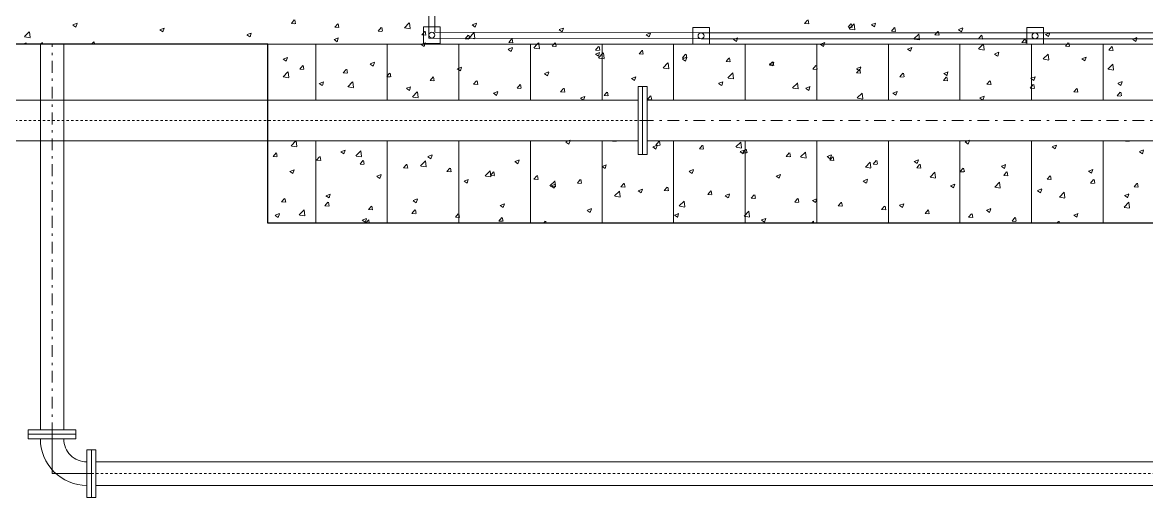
# Model space of a CAD drawing. Header units: millimetres. Extents: x -9869 to 940, y 100 to 694.
# Drawn here: x 420.96 to 468.83, y 299.82 to 320.05 of the extents above; entities that cross this region are included whole.
import ezdxf

# ---------------------------------------------------------------- set-up
doc = ezdxf.new("R2010")
doc.units = ezdxf.units.MM
doc.linetypes.add('SGC_DASHDOT', pattern=[1, 0.5, -0.25, 0, -0.25])
doc.layers.add('_incêndio 240', color=240, linetype='Continuous')
for name, color, linetype, lineweight in [('Alvenaria', 8, 'Continuous', 9), ('Aço 1020', 6, 'Continuous', 9), ('PAREDE', 7, 'Continuous', 9), ('SGC-Conexoes (Linhas Externas)', 6, 'Continuous', 9), ('SGC-EIXOS', 9, 'SGC_DASHDOT', 9), ('SGC-Tubos (Desenho Bifilar)', 6, 'Continuous', 9)]:
    doc.layers.add(name, color=color, linetype=linetype, lineweight=lineweight)

# ---------------------------------------------------------------- blocks, each defined once
blk = doc.blocks.new('BB-1-CC01-N10-D80-S0', base_point=(373179.552, 32989.4286))
at = {"layer": 'SGC-Conexoes (Linhas Externas)'}
for points in [[(373179.387, 32989.5286), (373179.406, 32989.5286), (373179.406, 32989.3286), (373179.387, 32989.3286)], [(373179.652, 32989.2636), (373179.652, 32989.2826), (373179.452, 32989.2826), (373179.452, 32989.2636)]]:
    blk.add_lwpolyline(points, close=True, dxfattribs=at)
for radius in [0.195, 0.097]:
    blk.add_arc((373179.406, 32989.2826), radius, 360, 90, dxfattribs=at)
at = {"layer": 'SGC-EIXOS'}
for p, q in [((373179.387, 32989.4286), (373179.552, 32989.4286)), ((373179.552, 32989.4286), (373179.552, 32989.2636))]:
    blk.add_line(p, q, dxfattribs=at)
blk = doc.blocks.new('BB-1-CA06-N10-D80-S0-L5800')
at = {"layer": 'SGC-EIXOS'}
blk.add_line((2900, 0), (-2900, 0), dxfattribs=at)
at = {"layer": 'SGC-Tubos (Desenho Bifilar)'}
for p, q in [((2881, 49), (-2881, 49)), ((2881, -49), (-2881, -49))]:
    blk.add_line(p, q, dxfattribs=at)
blk.add_lwpolyline([(2900, -100), (2900, 100), (2881, 100), (2881, -100)], close=True, dxfattribs=at)
blk = doc.blocks.new('BB-1-CA06-N10-D150-S0-L5800')
at = {"layer": 'SGC-EIXOS'}
blk.add_line((2900, 0), (-2900, 0), dxfattribs=at)
at = {"layer": 'SGC-Tubos (Desenho Bifilar)'}
for p, q in [((2881, 85), (-2881, 85)), ((2881, -85), (-2881, -85))]:
    blk.add_line(p, q, dxfattribs=at)
blk.add_lwpolyline([(-2900, -142.5), (-2900, 142.5), (-2881, 142.5), (-2881, -142.5)], close=True, dxfattribs=at)

msp = doc.modelspace()

# ---------------------------------------------------------------- linework, layer by layer
at = {"layer": '_incêndio 240'}
msp.add_lwpolyline([(661.568, 392.285), (661.568, 319.122), (518.799, 319.122), (518.799, 311.501), (431.411, 311.501), (431.411, 319.122), (229.547, 319.122), (229.547, 314.042), (209.224, 314.042), (209.224, 434.963)], dxfattribs=at)
at = {"layer": 'Alvenaria'}
for p, q in [((423.098, 319.937), (423.226, 319.851)), ((423.101, 319.944), (423.282, 320.014)), ((423.227, 319.85), (423.279, 320.006)), ((426.81, 319.738), (426.991, 319.807)), ((426.936, 319.644), (426.989, 319.8)), ((432.406, 320.007), (432.531, 320.155)), ((432.406, 320.007), (432.561, 319.993)), ((432.584, 319.998), (432.554, 320.159)), ((434.258, 319.845), (434.382, 319.993)), ((434.258, 319.845), (434.412, 319.831)), ((434.435, 319.836), (434.405, 319.997)), ((436.109, 319.683), (436.233, 319.831)), ((436.286, 319.674), (436.257, 319.835)), ((437.228, 319.825), (437.429, 320.035)), ((437.232, 319.815), (437.462, 319.78)), ((437.463, 319.79), (437.435, 320.035)), ((440.103, 319.943), (440.232, 319.856)), ((440.107, 319.95), (440.287, 320.019)), ((440.233, 319.856), (440.285, 320.012)), ((443.816, 319.743), (443.997, 319.813)), ((443.942, 319.649), (443.994, 319.805)), ((454.263, 320.005), (454.388, 320.153)), ((454.263, 320.005), (454.418, 319.991)), ((454.441, 319.995), (454.411, 320.157)), ((456.115, 319.843), (456.239, 319.991)), ((456.115, 319.843), (456.269, 319.829)), ((456.167, 319.776), (456.369, 319.986)), ((456.292, 319.833), (456.262, 319.995)), ((456.403, 319.741), (456.375, 319.986)), ((457.109, 319.948), (457.237, 319.862)), ((457.112, 319.956), (457.293, 320.025)), ((457.238, 319.862), (457.291, 320.017)), ((457.966, 319.681), (458.09, 319.829)), ((458.143, 319.671), (458.114, 319.833)), ((460.822, 319.749), (461.002, 319.818)), ((460.948, 319.655), (461, 319.811)), ((421.043, 319.447), (421.244, 319.656)), ((421.047, 319.437), (421.277, 319.402)), ((421.278, 319.412), (421.25, 319.657)), ((426.807, 319.73), (426.935, 319.644)), ((430.516, 319.524), (430.645, 319.437)), ((430.52, 319.531), (430.7, 319.6)), ((430.646, 319.437), (430.698, 319.593)), ((434.226, 319.317), (434.354, 319.23)), ((434.229, 319.324), (434.41, 319.394)), ((434.355, 319.23), (434.407, 319.386)), ((436.109, 319.683), (436.263, 319.669)), ((437.96, 319.521), (438.085, 319.669)), ((437.96, 319.521), (438.114, 319.507)), ((438.138, 319.512), (438.108, 319.673)), ((439.811, 319.359), (439.936, 319.507)), ((439.811, 319.359), (439.966, 319.345)), ((439.989, 319.35), (439.959, 319.512)), ((439.982, 319.398), (440.183, 319.607)), ((439.987, 319.388), (440.216, 319.353)), ((440.218, 319.363), (440.189, 319.608)), ((441.663, 319.197), (441.787, 319.345)), ((441.84, 319.188), (441.81, 319.35)), ((443.813, 319.736), (443.941, 319.65)), ((447.522, 319.529), (447.65, 319.443)), ((447.525, 319.537), (447.706, 319.606)), ((447.651, 319.442), (447.704, 319.598)), ((451.231, 319.323), (451.36, 319.236)), ((451.235, 319.33), (451.415, 319.399)), ((451.361, 319.236), (451.413, 319.392)), ((456.172, 319.766), (456.402, 319.731)), ((457.966, 319.681), (458.12, 319.667)), ((458.922, 319.349), (459.123, 319.558)), ((458.927, 319.339), (459.156, 319.304)), ((459.158, 319.314), (459.129, 319.559)), ((459.817, 319.519), (459.942, 319.667)), ((459.817, 319.519), (459.971, 319.505)), ((459.995, 319.51), (459.965, 319.671)), ((460.818, 319.742), (460.947, 319.655)), ((461.668, 319.357), (461.793, 319.505)), ((461.668, 319.357), (461.823, 319.343)), ((461.846, 319.348), (461.816, 319.509)), ((463.52, 319.195), (463.644, 319.343)), ((463.697, 319.186), (463.667, 319.347)), ((464.528, 319.535), (464.656, 319.448)), ((464.531, 319.542), (464.712, 319.612)), ((464.657, 319.448), (464.709, 319.604)), ((468.237, 319.328), (468.365, 319.242)), ((468.24, 319.336), (468.421, 319.405)), ((468.366, 319.241), (468.419, 319.397)), ((420.959, 319.122), (421.113, 319.181)), ((421.094, 319.122), (421.111, 319.174)), ((421.728, 319.122), (421.781, 319.186)), ((421.817, 319.122), (421.805, 319.19)), ((423.896, 319.122), (423.998, 319.229)), ((424.017, 319.122), (424.004, 319.23)), ((437.935, 319.11), (438.063, 319.024)), ((437.938, 319.118), (437.95, 319.122)), ((437.95, 319.122), (438.119, 319.187)), ((438.064, 319.023), (438.097, 319.122)), ((438.097, 319.122), (438.116, 319.179)), ((441.644, 318.904), (441.772, 318.817)), ((441.647, 318.911), (441.828, 318.98)), ((441.663, 319.197), (441.817, 319.183)), ((441.773, 318.817), (441.826, 318.973)), ((442.737, 318.971), (442.882, 319.122)), ((442.741, 318.961), (442.971, 318.925)), ((442.882, 319.122), (442.938, 319.18)), ((442.951, 319.122), (442.944, 319.181)), ((442.972, 318.936), (442.951, 319.122)), ((443.514, 319.035), (443.587, 319.122)), ((443.514, 319.035), (443.668, 319.022)), ((443.587, 319.122), (443.638, 319.183)), ((443.674, 319.122), (443.662, 319.188)), ((443.691, 319.026), (443.674, 319.122)), ((445.365, 318.873), (445.49, 319.021)), ((445.365, 318.873), (445.519, 318.86)), ((445.543, 318.864), (445.513, 319.026)), ((447.216, 318.711), (447.341, 318.859)), ((447.394, 318.702), (447.364, 318.864)), ((454.94, 319.116), (455.069, 319.029)), ((454.944, 319.123), (455.124, 319.193)), ((455.07, 319.029), (455.101, 319.122)), ((455.101, 319.122), (455.122, 319.185)), ((458.65, 318.909), (458.778, 318.823)), ((458.653, 318.917), (458.834, 318.986)), ((458.779, 318.822), (458.831, 318.978)), ((461.677, 318.922), (461.869, 319.122)), ((461.681, 318.912), (461.911, 318.876)), ((461.869, 319.122), (461.878, 319.131)), ((461.885, 319.122), (461.884, 319.132)), ((461.912, 318.887), (461.885, 319.122)), ((463.52, 319.195), (463.674, 319.181)), ((465.371, 319.033), (465.446, 319.122)), ((465.371, 319.033), (465.525, 319.019)), ((465.446, 319.122), (465.495, 319.181)), ((465.53, 319.122), (465.519, 319.185)), ((465.548, 319.024), (465.53, 319.122)), ((467.222, 318.871), (467.347, 319.019)), ((467.222, 318.871), (467.376, 318.857)), ((467.4, 318.862), (467.37, 319.023)), ((432.057, 318.485), (432.185, 318.398)), ((432.06, 318.492), (432.241, 318.561)), ((432.186, 318.398), (432.239, 318.554)), ((435.77, 318.285), (435.95, 318.355)), ((435.896, 318.191), (435.948, 318.347)), ((445.353, 318.697), (445.482, 318.61)), ((445.357, 318.704), (445.537, 318.774)), ((445.483, 318.61), (445.535, 318.766)), ((445.491, 318.543), (445.692, 318.753)), ((445.496, 318.534), (445.725, 318.498)), ((445.727, 318.509), (445.699, 318.754)), ((447.216, 318.711), (447.371, 318.698)), ((449.063, 318.49), (449.191, 318.404)), ((449.066, 318.498), (449.247, 318.567)), ((449.068, 318.549), (449.192, 318.698)), ((449.068, 318.549), (449.222, 318.536)), ((449.192, 318.403), (449.244, 318.559)), ((449.245, 318.54), (449.215, 318.702)), ((450.919, 318.387), (451.043, 318.536)), ((450.919, 318.387), (451.073, 318.374)), ((451.096, 318.378), (451.067, 318.54)), ((452.77, 318.225), (452.895, 318.374)), ((452.775, 318.291), (452.956, 318.36)), ((452.901, 318.197), (452.953, 318.353)), ((452.948, 318.216), (452.918, 318.378)), ((462.359, 318.703), (462.487, 318.616)), ((462.362, 318.71), (462.543, 318.779)), ((462.488, 318.616), (462.541, 318.772)), ((464.431, 318.494), (464.632, 318.704)), ((464.436, 318.485), (464.665, 318.449)), ((464.667, 318.459), (464.638, 318.705)), ((466.068, 318.496), (466.197, 318.409)), ((466.072, 318.503), (466.252, 318.573)), ((466.198, 318.409), (466.25, 318.565)), ((432.061, 317.738), (432.262, 317.948)), ((432.296, 317.703), (432.268, 317.948)), ((432.764, 318.065), (432.889, 318.214)), ((432.764, 318.065), (432.919, 318.052)), ((432.942, 318.056), (432.912, 318.218)), ((434.616, 317.904), (434.74, 318.052)), ((434.616, 317.903), (434.77, 317.89)), ((434.793, 317.894), (434.763, 318.056)), ((435.766, 318.278), (435.895, 318.191)), ((436.467, 317.742), (436.591, 317.89)), ((436.645, 317.732), (436.615, 317.894)), ((439.475, 318.071), (439.604, 317.985)), ((439.479, 318.078), (439.659, 318.148)), ((439.605, 317.984), (439.657, 318.14)), ((443.185, 317.864), (443.313, 317.778)), ((443.188, 317.872), (443.369, 317.941)), ((443.314, 317.778), (443.366, 317.934)), ((448.246, 318.116), (448.447, 318.326)), ((448.25, 318.107), (448.48, 318.071)), ((448.482, 318.081), (448.453, 318.326)), ((451.001, 317.689), (451.202, 317.899)), ((451.236, 317.654), (451.208, 317.899)), ((452.77, 318.225), (452.924, 318.212)), ((452.772, 318.284), (452.9, 318.197)), ((454.621, 318.063), (454.746, 318.212)), ((454.621, 318.063), (454.776, 318.05)), ((454.799, 318.054), (454.769, 318.216)), ((456.473, 317.901), (456.597, 318.05)), ((456.473, 317.901), (456.627, 317.888)), ((456.481, 318.077), (456.609, 317.99)), ((456.484, 318.084), (456.665, 318.153)), ((456.61, 317.99), (456.663, 318.146)), ((456.65, 317.892), (456.62, 318.054)), ((458.324, 317.739), (458.448, 317.888)), ((458.501, 317.73), (458.472, 317.892)), ((460.19, 317.87), (460.319, 317.784)), ((460.194, 317.877), (460.374, 317.947)), ((460.32, 317.783), (460.372, 317.939)), ((467.186, 318.067), (467.387, 318.277)), ((467.19, 318.058), (467.42, 318.022)), ((467.421, 318.032), (467.393, 318.277)), ((432.065, 317.728), (432.295, 317.693)), ((433.598, 317.445), (433.726, 317.359)), ((433.601, 317.453), (433.782, 317.522)), ((433.727, 317.359), (433.779, 317.514)), ((434.815, 317.311), (435.016, 317.52)), ((435.051, 317.276), (435.022, 317.521)), ((436.467, 317.741), (436.621, 317.728)), ((438.318, 317.58), (438.443, 317.728)), ((438.318, 317.579), (438.472, 317.566)), ((438.496, 317.57), (438.466, 317.732)), ((440.169, 317.418), (440.294, 317.566)), ((440.169, 317.418), (440.324, 317.404)), ((440.347, 317.408), (440.317, 317.57)), ((442.021, 317.256), (442.145, 317.404)), ((442.198, 317.246), (442.168, 317.408)), ((446.894, 317.658), (447.022, 317.571)), ((446.897, 317.665), (447.078, 317.734)), ((447.023, 317.571), (447.076, 317.727)), ((450.603, 317.451), (450.732, 317.364)), ((450.607, 317.458), (450.787, 317.528)), ((450.733, 317.364), (450.785, 317.52)), ((451.005, 317.679), (451.235, 317.644)), ((453.755, 317.262), (453.956, 317.471)), ((453.991, 317.227), (453.962, 317.472)), ((458.324, 317.739), (458.478, 317.726)), ((460.175, 317.577), (460.3, 317.726)), ((460.175, 317.577), (460.33, 317.564)), ((460.353, 317.568), (460.323, 317.73)), ((462.027, 317.415), (462.151, 317.564)), ((462.027, 317.415), (462.181, 317.402)), ((462.204, 317.406), (462.174, 317.568)), ((463.878, 317.254), (464.002, 317.402)), ((463.9, 317.663), (464.028, 317.577)), ((463.903, 317.671), (464.084, 317.74)), ((464.055, 317.244), (464.025, 317.406)), ((464.029, 317.576), (464.081, 317.732)), ((467.609, 317.457), (467.737, 317.37)), ((467.612, 317.464), (467.793, 317.533)), ((467.738, 317.37), (467.791, 317.526)), ((434.82, 317.301), (435.049, 317.266)), ((437.307, 317.239), (437.435, 317.152)), ((437.31, 317.246), (437.491, 317.315)), ((437.436, 317.152), (437.488, 317.308)), ((437.57, 316.884), (437.771, 317.093)), ((437.806, 316.849), (437.777, 317.094)), ((441.016, 317.032), (441.144, 316.945)), ((441.019, 317.039), (441.2, 317.109)), ((441.145, 316.945), (441.198, 317.101)), ((442.021, 317.256), (442.175, 317.242)), ((443.872, 317.094), (443.996, 317.242)), ((443.872, 317.094), (444.026, 317.08)), ((444.05, 317.084), (444.02, 317.246)), ((445.723, 316.932), (445.848, 317.08)), ((445.723, 316.932), (445.878, 316.918)), ((445.901, 316.922), (445.871, 317.084)), ((447.575, 316.77), (447.699, 316.918)), ((447.752, 316.76), (447.722, 316.922)), ((453.76, 317.252), (453.989, 317.217)), ((454.312, 317.244), (454.441, 317.158)), ((454.316, 317.252), (454.496, 317.321)), ((454.442, 317.157), (454.494, 317.313)), ((456.51, 316.835), (456.711, 317.044)), ((456.745, 316.8), (456.717, 317.045)), ((458.022, 317.038), (458.15, 316.951)), ((458.025, 317.045), (458.206, 317.114)), ((458.151, 316.951), (458.203, 317.107)), ((461.734, 316.838), (461.915, 316.908)), ((463.878, 317.253), (464.032, 317.24)), ((465.729, 317.092), (465.853, 317.24)), ((465.729, 317.091), (465.883, 317.078)), ((465.907, 317.082), (465.877, 317.244)), ((467.58, 316.93), (467.705, 317.078)), ((467.58, 316.929), (467.735, 316.916)), ((467.758, 316.92), (467.728, 317.082)), ((437.574, 316.874), (437.804, 316.838)), ((444.725, 316.825), (444.854, 316.739)), ((444.729, 316.833), (444.909, 316.902)), ((444.855, 316.738), (444.907, 316.894)), ((447.575, 316.77), (447.729, 316.756)), ((456.514, 316.825), (456.744, 316.789)), ((461.731, 316.831), (461.859, 316.744)), ((461.86, 316.744), (461.913, 316.9)), ((431.411, 316.274), (431.426, 316.272)), ((432.403, 314.797), (432.604, 315.006)), ((432.639, 314.762), (432.61, 315.007)), ((444.101, 314.961), (444.281, 315.03)), ((444.227, 314.867), (444.279, 315.023)), ((446.081, 314.99), (446.236, 314.977)), ((461.106, 314.967), (461.287, 315.036)), ((461.232, 314.872), (461.285, 315.028)), ((467.938, 314.988), (468.093, 314.975)), ((432.407, 314.787), (432.637, 314.751)), ((434.51, 314.535), (434.639, 314.448)), ((434.514, 314.542), (434.694, 314.611)), ((434.64, 314.448), (434.692, 314.604)), ((435.158, 314.369), (435.359, 314.579)), ((435.393, 314.335), (435.365, 314.58)), ((444.097, 314.954), (444.226, 314.867)), ((447.807, 314.747), (447.935, 314.66)), ((447.81, 314.754), (447.991, 314.824)), ((447.933, 314.828), (448.057, 314.977)), ((447.933, 314.828), (448.087, 314.815)), ((447.936, 314.66), (447.988, 314.816)), ((448.11, 314.819), (448.08, 314.981)), ((449.784, 314.666), (449.908, 314.815)), ((449.784, 314.666), (449.938, 314.653)), ((449.961, 314.657), (449.932, 314.819)), ((451.343, 314.748), (451.544, 314.957)), ((451.347, 314.738), (451.577, 314.702)), ((451.516, 314.54), (451.644, 314.454)), ((451.519, 314.548), (451.7, 314.617)), ((451.578, 314.713), (451.55, 314.958)), ((451.635, 314.504), (451.76, 314.653)), ((451.645, 314.453), (451.697, 314.609)), ((451.813, 314.495), (451.783, 314.657)), ((454.097, 314.32), (454.298, 314.53)), ((454.333, 314.285), (454.304, 314.531)), ((461.103, 314.959), (461.231, 314.873)), ((464.812, 314.753), (464.941, 314.666)), ((464.816, 314.76), (464.996, 314.829)), ((464.942, 314.666), (464.994, 314.822)), ((468.521, 314.546), (468.65, 314.459)), ((468.525, 314.553), (468.705, 314.623)), ((468.651, 314.459), (468.703, 314.615)), ((431.629, 314.345), (431.754, 314.493)), ((431.629, 314.344), (431.784, 314.331)), ((431.807, 314.335), (431.777, 314.497)), ((433.481, 314.183), (433.605, 314.331)), ((433.481, 314.183), (433.635, 314.169)), ((433.658, 314.173), (433.628, 314.335)), ((435.162, 314.36), (435.392, 314.324)), ((435.332, 314.021), (435.456, 314.169)), ((435.509, 314.011), (435.48, 314.173)), ((437.912, 313.942), (438.113, 314.152)), ((438.148, 313.907), (438.119, 314.152)), ((438.219, 314.328), (438.348, 314.241)), ((438.223, 314.335), (438.403, 314.405)), ((438.349, 314.241), (438.401, 314.397)), ((441.929, 314.121), (442.057, 314.035)), ((441.932, 314.129), (442.113, 314.198)), ((442.058, 314.034), (442.11, 314.19)), ((451.635, 314.504), (451.789, 314.491)), ((453.486, 314.342), (453.611, 314.491)), ((453.486, 314.342), (453.641, 314.329)), ((453.664, 314.333), (453.634, 314.495)), ((454.102, 314.311), (454.331, 314.275)), ((455.225, 314.334), (455.353, 314.247)), ((455.228, 314.341), (455.409, 314.41)), ((455.338, 314.18), (455.462, 314.329)), ((455.338, 314.18), (455.492, 314.167)), ((455.354, 314.247), (455.407, 314.403)), ((455.515, 314.171), (455.485, 314.333)), ((456.852, 313.893), (457.053, 314.103)), ((457.087, 313.858), (457.059, 314.103)), ((457.189, 314.019), (457.313, 314.167)), ((457.366, 314.009), (457.337, 314.171)), ((458.934, 314.127), (459.063, 314.04)), ((458.938, 314.134), (459.118, 314.204)), ((459.064, 314.04), (459.116, 314.196)), ((432.342, 313.702), (432.47, 313.616)), ((432.345, 313.709), (432.526, 313.779)), ((432.471, 313.615), (432.523, 313.771)), ((435.332, 314.021), (435.486, 314.007)), ((436.054, 313.503), (436.235, 313.572)), ((436.18, 313.409), (436.232, 313.565)), ((437.183, 313.859), (437.308, 314.007)), ((437.183, 313.859), (437.337, 313.845)), ((437.361, 313.849), (437.331, 314.011)), ((437.917, 313.933), (438.146, 313.897)), ((439.034, 313.697), (439.159, 313.845)), ((439.034, 313.697), (439.189, 313.683)), ((439.212, 313.687), (439.182, 313.849)), ((440.667, 313.515), (440.868, 313.725)), ((440.902, 313.48), (440.874, 313.725)), ((440.886, 313.535), (441.01, 313.683)), ((441.063, 313.525), (441.033, 313.687)), ((445.638, 313.915), (445.766, 313.828)), ((445.641, 313.922), (445.822, 313.991)), ((445.767, 313.828), (445.82, 313.984)), ((449.347, 313.708), (449.476, 313.621)), ((449.351, 313.715), (449.531, 313.784)), ((449.477, 313.621), (449.529, 313.777)), ((453.06, 313.508), (453.24, 313.578)), ((453.186, 313.414), (453.238, 313.57)), ((456.856, 313.884), (457.086, 313.848)), ((457.189, 314.018), (457.343, 314.005)), ((459.04, 313.857), (459.165, 314.005)), ((459.04, 313.856), (459.195, 313.843)), ((459.218, 313.847), (459.188, 314.009)), ((459.606, 313.466), (459.807, 313.675)), ((459.842, 313.431), (459.814, 313.676)), ((460.891, 313.694), (461.046, 313.681)), ((460.892, 313.695), (461.016, 313.843)), ((461.069, 313.685), (461.039, 313.847)), ((462.644, 313.92), (462.772, 313.834)), ((462.647, 313.927), (462.828, 313.997)), ((462.743, 313.533), (462.867, 313.681)), ((462.773, 313.833), (462.825, 313.989)), ((462.92, 313.523), (462.89, 313.685)), ((466.353, 313.713), (466.481, 313.627)), ((466.356, 313.721), (466.537, 313.79)), ((466.482, 313.627), (466.535, 313.782)), ((436.051, 313.495), (436.179, 313.409)), ((439.76, 313.289), (439.888, 313.202)), ((439.763, 313.296), (439.944, 313.365)), ((439.889, 313.202), (439.942, 313.358)), ((440.671, 313.505), (440.901, 313.47)), ((440.886, 313.535), (441.04, 313.521)), ((442.737, 313.373), (442.861, 313.521)), ((442.737, 313.373), (442.891, 313.359)), ((442.915, 313.363), (442.885, 313.525)), ((443.421, 313.088), (443.622, 313.297)), ((443.426, 313.078), (443.655, 313.043)), ((443.469, 313.082), (443.598, 312.995)), ((443.473, 313.089), (443.653, 313.159)), ((443.599, 312.995), (443.651, 313.151)), ((443.657, 313.053), (443.628, 313.298)), ((444.588, 313.211), (444.713, 313.359)), ((444.588, 313.211), (444.743, 313.197)), ((444.766, 313.202), (444.736, 313.363)), ((446.44, 313.049), (446.564, 313.197)), ((446.617, 313.04), (446.587, 313.201)), ((453.056, 313.501), (453.185, 313.415)), ((456.766, 313.294), (456.894, 313.208)), ((456.769, 313.302), (456.95, 313.371)), ((456.895, 313.207), (456.947, 313.363)), ((459.611, 313.456), (459.84, 313.421)), ((460.475, 313.088), (460.603, 313.001)), ((460.478, 313.095), (460.659, 313.164)), ((460.604, 313.001), (460.657, 313.157)), ((462.361, 313.039), (462.562, 313.248)), ((462.597, 313.004), (462.568, 313.249)), ((462.743, 313.533), (462.897, 313.519)), ((464.594, 313.371), (464.718, 313.519)), ((464.594, 313.371), (464.748, 313.357)), ((464.772, 313.361), (464.742, 313.523)), ((466.445, 313.209), (466.57, 313.357)), ((466.445, 313.209), (466.6, 313.195)), ((466.623, 313.199), (466.593, 313.361)), ((468.297, 313.047), (468.421, 313.195)), ((468.474, 313.037), (468.444, 313.199)), ((433.882, 312.663), (434.011, 312.576)), ((433.886, 312.67), (434.066, 312.74)), ((434.012, 312.576), (434.064, 312.732)), ((446.176, 312.661), (446.377, 312.87)), ((446.18, 312.651), (446.41, 312.615)), ((446.411, 312.626), (446.383, 312.871)), ((446.44, 313.049), (446.594, 313.035)), ((447.179, 312.875), (447.307, 312.789)), ((447.182, 312.883), (447.363, 312.952)), ((447.308, 312.788), (447.36, 312.944)), ((448.291, 312.887), (448.415, 313.035)), ((448.291, 312.887), (448.445, 312.873)), ((448.468, 312.878), (448.438, 313.039)), ((450.142, 312.725), (450.266, 312.873)), ((450.142, 312.725), (450.296, 312.711)), ((450.32, 312.716), (450.29, 312.877)), ((450.888, 312.669), (451.016, 312.582)), ((450.891, 312.676), (451.072, 312.745)), ((451.017, 312.582), (451.069, 312.738)), ((451.993, 312.563), (452.118, 312.711)), ((452.171, 312.554), (452.141, 312.715)), ((462.365, 313.029), (462.595, 312.994)), ((464.184, 312.881), (464.313, 312.794)), ((464.188, 312.888), (464.368, 312.958)), ((464.314, 312.794), (464.366, 312.95)), ((465.116, 312.612), (465.317, 312.821)), ((465.12, 312.602), (465.35, 312.566)), ((465.351, 312.577), (465.323, 312.822)), ((467.893, 312.674), (468.022, 312.588)), ((467.897, 312.682), (468.077, 312.751)), ((468.023, 312.587), (468.075, 312.743)), ((468.297, 313.047), (468.451, 313.033)), ((431.988, 312.403), (432.112, 312.551)), ((431.988, 312.403), (432.142, 312.39)), ((432.165, 312.394), (432.135, 312.556)), ((433.839, 312.241), (433.963, 312.39)), ((433.839, 312.241), (433.993, 312.228)), ((434.016, 312.232), (433.986, 312.394)), ((435.69, 312.079), (435.814, 312.228)), ((435.868, 312.07), (435.838, 312.232)), ((437.591, 312.456), (437.72, 312.37)), ((437.595, 312.464), (437.775, 312.533)), ((437.721, 312.369), (437.773, 312.525)), ((441.301, 312.25), (441.429, 312.163)), ((441.304, 312.257), (441.485, 312.326)), ((441.43, 312.163), (441.482, 312.319)), ((445.013, 312.05), (445.194, 312.12)), ((448.93, 312.233), (449.131, 312.443)), ((448.935, 312.224), (449.164, 312.188)), ((449.166, 312.198), (449.137, 312.444)), ((451.993, 312.563), (452.148, 312.549)), ((453.845, 312.401), (453.969, 312.549)), ((453.845, 312.401), (453.999, 312.387)), ((454.022, 312.392), (453.992, 312.553)), ((454.597, 312.462), (454.725, 312.375)), ((454.6, 312.469), (454.781, 312.539)), ((454.726, 312.375), (454.779, 312.531)), ((455.696, 312.239), (455.82, 312.387)), ((455.696, 312.239), (455.85, 312.225)), ((455.873, 312.23), (455.843, 312.392)), ((457.547, 312.077), (457.672, 312.225)), ((457.725, 312.068), (457.695, 312.23)), ((458.306, 312.255), (458.435, 312.169)), ((458.31, 312.263), (458.49, 312.332)), ((458.436, 312.168), (458.488, 312.324)), ((462.019, 312.056), (462.2, 312.125)), ((462.145, 311.962), (462.197, 312.118)), ((467.87, 312.184), (468.071, 312.394)), ((467.875, 312.175), (468.104, 312.139)), ((468.106, 312.149), (468.077, 312.395)), ((431.714, 311.831), (431.842, 311.744)), ((431.717, 311.838), (431.898, 311.907)), ((431.843, 311.744), (431.895, 311.9)), ((432.745, 311.855), (432.946, 312.065)), ((432.75, 311.846), (432.979, 311.81)), ((432.981, 311.82), (432.952, 312.065)), ((435.426, 311.631), (435.607, 311.701)), ((435.552, 311.537), (435.604, 311.693)), ((435.57, 311.501), (435.701, 311.638)), ((435.69, 312.079), (435.844, 312.066)), ((435.723, 311.501), (435.707, 311.638)), ((437.541, 311.917), (437.666, 312.066)), ((437.541, 311.917), (437.696, 311.904)), ((437.719, 311.908), (437.689, 312.07)), ((439.393, 311.755), (439.517, 311.904)), ((439.393, 311.755), (439.547, 311.742)), ((439.57, 311.746), (439.54, 311.908)), ((441.244, 311.593), (441.368, 311.742)), ((441.421, 311.584), (441.392, 311.746)), ((445.01, 312.043), (445.138, 311.956)), ((445.139, 311.956), (445.192, 312.112)), ((448.719, 311.836), (448.848, 311.75)), ((448.723, 311.843), (448.903, 311.913)), ((448.849, 311.749), (448.901, 311.905)), ((451.685, 311.806), (451.886, 312.016)), ((451.689, 311.797), (451.919, 311.761)), ((451.921, 311.771), (451.892, 312.016)), ((452.432, 311.637), (452.612, 311.706)), ((452.558, 311.543), (452.61, 311.699)), ((457.547, 312.077), (457.701, 312.063)), ((459.398, 311.915), (459.523, 312.063)), ((459.398, 311.915), (459.553, 311.902)), ((459.576, 311.906), (459.546, 312.068)), ((461.25, 311.753), (461.374, 311.901)), ((461.25, 311.753), (461.404, 311.74)), ((461.427, 311.744), (461.397, 311.906)), ((462.016, 312.049), (462.144, 311.962)), ((463.101, 311.591), (463.225, 311.74)), ((463.278, 311.582), (463.249, 311.744)), ((465.725, 311.842), (465.853, 311.755)), ((465.728, 311.849), (465.909, 311.918)), ((465.854, 311.755), (465.907, 311.911)), ((435.423, 311.624), (435.551, 311.537)), ((441.244, 311.593), (441.398, 311.58)), ((443.154, 311.501), (443.22, 311.58)), ((443.258, 311.501), (443.243, 311.584)), ((452.428, 311.629), (452.557, 311.543)), ((454.557, 311.501), (454.641, 311.588)), ((454.657, 311.501), (454.647, 311.589)), ((463.101, 311.591), (463.255, 311.578)), ((465.012, 311.501), (465.077, 311.578)), ((465.115, 311.501), (465.1, 311.582))]:
    msp.add_line(p, q, dxfattribs=at)
at = {"layer": 'Aço 1020'}
for p, q in [((438.498, 325.092), (438.517, 319.637)), ((438.245, 324.838), (438.264, 319.384)), ((438.264, 319.384), (449.854, 319.351)), ((438.517, 319.637), (449.854, 319.605)), ((449.854, 319.605), (464.08, 319.605)), ((449.854, 319.351), (464.08, 319.351)), ((464.08, 319.605), (478.179, 319.605)), ((464.08, 319.351), (478.433, 319.351))]:
    msp.add_line(p, q, dxfattribs=at)
for points in [[(438.034, 319.866), (438.746, 319.866), (438.746, 319.155), (438.034, 319.155)], [(463.724, 319.834), (464.436, 319.834), (464.436, 319.122), (463.724, 319.122)]]:
    msp.add_lwpolyline(points, close=True, dxfattribs=at)
msp.add_lwpolyline([(449.498, 319.122), (449.498, 319.834), (450.21, 319.834), (450.21, 319.122)], dxfattribs=at)
for centre in [(438.39, 319.51), (449.854, 319.478), (464.08, 319.478)]:
    msp.add_circle(centre, 0.127, dxfattribs=at)
at = {"layer": 'PAREDE'}
for p, q in [((460.371, 319.122), (229.547, 319.122)), ((433.443, 316.734), (433.443, 319.122)), ((436.492, 316.734), (436.492, 319.122)), ((439.54, 316.734), (439.54, 319.122)), ((442.588, 316.734), (442.588, 319.122)), ((445.637, 316.734), (445.637, 319.122)), ((448.685, 316.734), (448.685, 319.122)), ((451.734, 316.734), (451.734, 319.122)), ((454.782, 316.734), (454.782, 319.122)), ((457.831, 316.734), (457.831, 319.122)), ((460.879, 316.734), (460.879, 319.122)), ((463.928, 316.734), (463.928, 319.122)), ((466.976, 316.734), (466.976, 319.122)), ((433.443, 311.501), (433.443, 315.007)), ((436.492, 311.501), (436.492, 315.007)), ((439.54, 311.501), (439.54, 315.007)), ((442.588, 311.501), (442.588, 315.007)), ((445.637, 311.501), (445.637, 315.007)), ((448.685, 311.501), (448.685, 315.007)), ((451.734, 311.501), (451.734, 315.007)), ((454.782, 311.501), (454.782, 315.007)), ((457.831, 311.501), (457.831, 315.007)), ((460.879, 311.501), (460.879, 315.007)), ((463.928, 311.501), (463.928, 315.007)), ((466.976, 311.501), (466.976, 315.007))]:
    msp.add_line(p, q, dxfattribs=at)
for points in [[(478.662, 319.122), (346.562, 319.122)], [(478.662, 319.122), (431.411, 319.122)], [(431.411, 319.122), (431.411, 311.501), (518.799, 311.501)]]:
    msp.add_lwpolyline(points, dxfattribs=at)
at = {"layer": 'SGC-EIXOS'}
for p, q in [((422.215, 302.509), (422.215, 319.122)), ((479.729, 315.871), (447.364, 315.871))]:
    msp.add_line(p, q, dxfattribs=at)
at = {"layer": 'SGC-Tubos (Desenho Bifilar)'}
for p, q in [((421.717, 302.702), (421.717, 319.122)), ((422.713, 302.702), (422.713, 319.122)), ((479.536, 316.734), (447.557, 316.734)), ((479.536, 315.007), (447.557, 315.007))]:
    msp.add_line(p, q, dxfattribs=at)
for points in [[(447.364, 314.423), (447.364, 317.319), (447.557, 317.319), (447.557, 314.423)], [(421.199, 302.509), (423.231, 302.509), (423.231, 302.702), (421.199, 302.702)]]:
    msp.add_lwpolyline(points, close=True, dxfattribs=at)

# ---------------------------------------------------------------- block references
at = {"layer": 'SGC-Conexoes (Linhas Externas)', "xscale": 10.16147392798765, "yscale": 10.16147392798765, "zscale": 10.16147392798765, "rotation": 180}
msp.add_blockref('BB-1-CC01-N10-D80-S0', (422.215, 300.833), dxfattribs=at)
at = {"layer": 'SGC-Tubos (Desenho Bifilar)', "xscale": 0.01016147392798765, "yscale": 0.01016147392798765, "zscale": 0.01016147392798765, "rotation": 180}
for name, p in [('BB-1-CA06-N10-D150-S0-L5800', (417.896, 315.871)), ('BB-1-CA06-N10-D80-S0-L5800', (453.36, 300.833))]:
    msp.add_blockref(name, p, dxfattribs=at)

doc.saveas('drawing.dxf')
